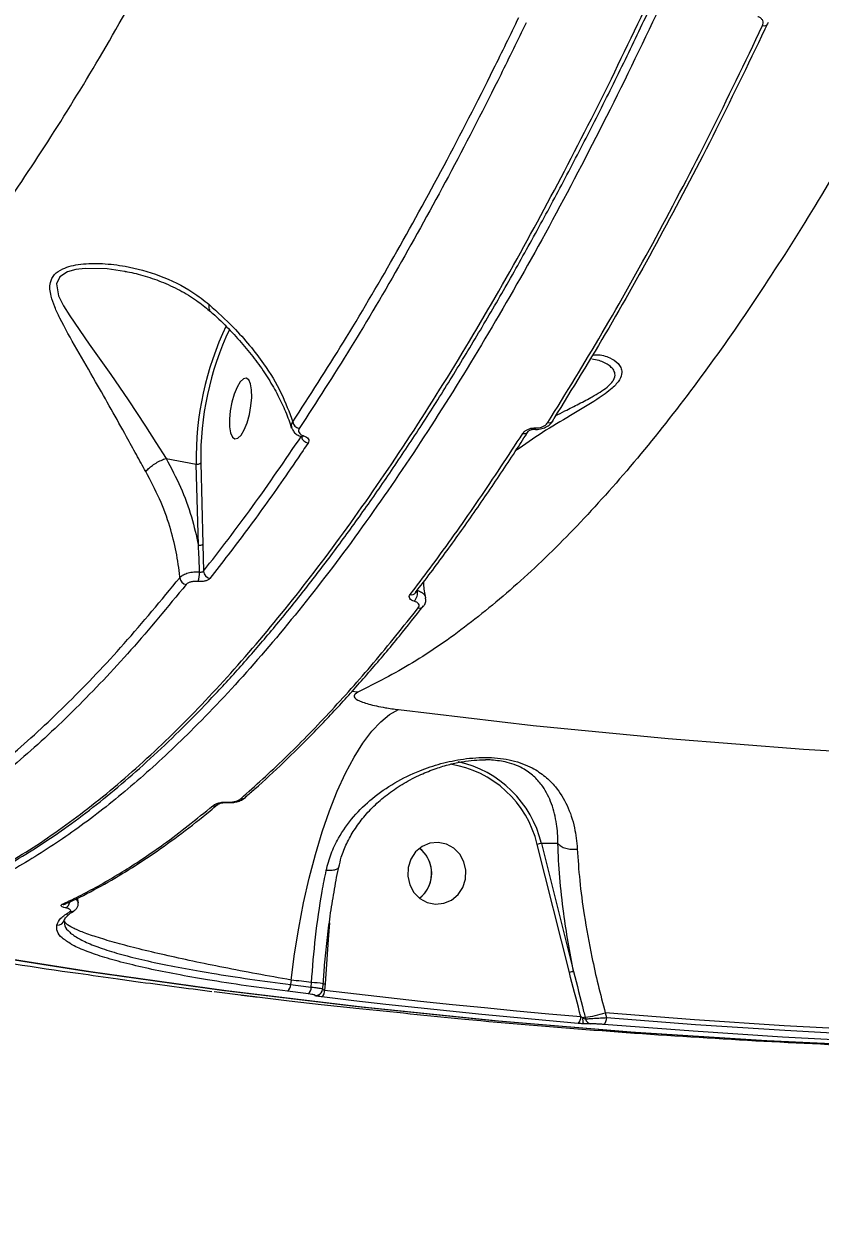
# Model space of a CAD drawing. Header units: millimetres. Extents: x -7151 to 6134, y -5040 to 5562.
# Drawn here: x -2288.5 to -2172.6, y -1551.8 to -1377.5 of the extents above; entities that cross this region are included whole.
import ezdxf

# ---------------------------------------------------------------- set-up
doc = ezdxf.new("R2010")
doc.units = ezdxf.units.MM
for name, color, linetype in [('DIKOM_ОБЪЕКТ', 7, 'Continuous'), ('DIKOM_РАЗМЕР_ЗОНА', 7, 'Continuous'), ('DIKOM_РАЗМЕР_ОБЪЕКТА', 7, 'Continuous')]:
    doc.layers.add(name, color=color, linetype=linetype)
doc.styles.add('style1', font='arial.ttf', dxfattribs={"width": 0.8})
doc.dimstyles.new('1-50', dxfattribs={"dimtxt": 300, "dimasz": 200, "dimexe": 100, "dimexo": 0, "dimgap": 100, "dimtad": 1, "dimtxsty": 'style1', "dimcen": 200, "dimclrd": 7, "dimclre": 7, "dimclrt": 7, "dimadec": 1, "dimazin": 2, "dimtfac": 1, "dimtmove": 0, "dimatfit": 2, "dimfxl": 0, "dimlwd": 25, "dimlwe": 18, "dimarcsym": 0})

# ---------------------------------------------------------------- blocks, each defined once
blk = doc.blocks.new('*D0')
at = {"layer": 'Defpoints', "color": 0, "transparency": 16777216}
for p in [(4133.55, 168.74), (-4567.47, -1241.13), (4133.55, -4153.12)]:
    blk.add_point(p, dxfattribs=at)
at = {"layer": 'DIKOM_РАЗМЕР_ОБЪЕКТА', "color": 7, "lineweight": 18, "transparency": 16777216}
for p, q in [((4133.55, 168.74), (4133.55, -4253.12)), ((-4567.47, -1241.13), (-4567.47, -4253.12))]:
    blk.add_line(p, q, dxfattribs=at)
at = {"layer": 'DIKOM_РАЗМЕР_ОБЪЕКТА', "color": 7, "lineweight": 25, "transparency": 16777216}
blk.add_line((-4367.47, -4153.12), (3933.55, -4153.12), dxfattribs=at)
at = {"layer": 'DIKOM_РАЗМЕР_ОБЪЕКТА', "color": 7, "transparency": 16777216}
for points in [[(-4367.47, -4119.79), (-4367.47, -4186.45), (-4567.47, -4153.12)], [(3933.55, -4119.79), (3933.55, -4186.45), (4133.55, -4153.12)]]:
    blk.add_solid(points, dxfattribs=at)
at = {"layer": 'DIKOM_РАЗМЕР_ОБЪЕКТА', "color": 7, "transparency": 16777216, "insert": (150.61, -3899.95), "char_height": 300, "attachment_point": 5, "style": 'style1'}
blk.add_mtext('8700', dxfattribs=at)
blk = doc.blocks.new('*D3')
at = {"layer": 'Defpoints', "color": 0, "transparency": 16777216}
for p in [(6133.55, 253.24), (-5802.46, -2467.19), (6133.55, -4939.78)]:
    blk.add_point(p, dxfattribs=at)
at = {"layer": 'DIKOM_РАЗМЕР_ЗОНА', "color": 7, "lineweight": 18, "transparency": 16777216}
for p, q in [((6133.55, 253.24), (6133.55, -5039.78)), ((-5802.46, -2467.19), (-5802.46, -5039.78))]:
    blk.add_line(p, q, dxfattribs=at)
at = {"layer": 'DIKOM_РАЗМЕР_ЗОНА', "color": 7, "lineweight": 25, "transparency": 16777216}
blk.add_line((-5602.46, -4939.78), (5933.55, -4939.78), dxfattribs=at)
at = {"layer": 'DIKOM_РАЗМЕР_ЗОНА', "color": 7, "transparency": 16777216}
for points in [[(-5602.46, -4906.44), (-5602.46, -4973.11), (-5802.46, -4939.78)], [(5933.55, -4906.44), (5933.55, -4973.11), (6133.55, -4939.78)]]:
    blk.add_solid(points, dxfattribs=at)
at = {"layer": 'DIKOM_РАЗМЕР_ЗОНА', "color": 7, "transparency": 16777216, "insert": (186.61, -4686.61), "char_height": 300, "attachment_point": 5, "style": 'style1'}
blk.add_mtext('11950', dxfattribs=at)

msp = doc.modelspace()

# ---------------------------------------------------------------- linework, layer by layer
at = {"layer": 'DIKOM_ОБЪЕКТ', "color": 7, "linetype": 'Continuous', "lineweight": 15}
for p, q in [((-2273.592, -1413.517), (-2273.882, -1413.474)), ((-2267.815, -1440.665), (-2263.425, -1441.487)), ((-2263.109, -1453.285), (-2263.425, -1441.487)), ((-2262.777, -1441.323), (-2262.462, -1453.122)), ((-2262.462, -1453.122), (-2262.369, -1457.084)), ((-2231.513, -1460.202), (-2231.524, -1460.216)), ((-2230.315, -1462.124), (-2230.342, -1462.162)), ((-2239.916, -1474.684), (-2240.847, -1474.568)), ((-2221.304, -1484.539), (-2221.495, -1484.552)), ((-2256.208, -1489.956), (-2256.251, -1489.996)), ((-2259.083, -1490.73), (-2258.977, -1490.738)), ((-2258.974, -1490.729), (-2258.755, -1490.739)), ((-2209.117, -1515.462), (-2213.803, -1496.823)), ((-2210.793, -1496.695), (-2213.184, -1496.695)), ((-2213.184, -1496.695), (-2208.498, -1515.333)), ((-2282.628, -1507.746), (-2282.617, -1507.862)), ((-2281.152, -1506.443), (-2281.195, -1506.471)), ((-2244.056, -1508.238), (-2244.214, -1510.645)), ((-2244.214, -1510.645), (-2244.679, -1517.134)), ((-2249.601, -1516.562), (-2249.71, -1517.213)), ((-2260.833, -1518.241), (-2256.999, -1518.695)), ((-2246.705, -1517.588), (-2246.661, -1516.93)), ((-2245.026, -1517.857), (-2244.976, -1517.093)), ((-2244.679, -1517.134), (-2244.737, -1518.023)), ((-2203.89, -1521.353), (-2203.72, -1522.029)), ((-2206.818, -1521.986), (-2206.762, -1522.208))]:
    msp.add_line(p, q, dxfattribs=at)
at = {"layer": 'DIKOM_ОБЪЕКТ', "color": 7, "linetype": 'Continuous', "lineweight": 15, "flags": 128}
for points in [[(-2273.882, -1413.474), (-2276.385, -1413.099), (-2279.606, -1413.043), (-2280.954, -1413.203), (-2282.172, -1413.534), (-2283.287, -1414.229), (-2283.768, -1415.245), (-2283.456, -1416.998), (-2282.754, -1418.444), (-2281.847, -1419.924), (-2278.994, -1424.055), (-2275.843, -1428.472), (-2273.323, -1432.15), (-2270.818, -1435.954), (-2269.3, -1438.328), (-2267.823, -1440.664), (-2267.822, -1440.665), (-2267.822, -1440.665)], [(-2255.777, -1429.227), (-2256.14, -1428.969), (-2256.57, -1429.069), (-2257.032, -1429.519), (-2257.491, -1430.283), (-2257.906, -1431.299), (-2258.247, -1432.484), (-2258.484, -1433.743), (-2258.599, -1434.973), (-2258.582, -1436.075), (-2258.434, -1436.96), (-2258.169, -1437.555), (-2257.806, -1437.813), (-2257.376, -1437.713), (-2256.913, -1437.263), (-2256.455, -1436.499), (-2256.039, -1435.484), (-2255.699, -1434.299), (-2255.462, -1433.04), (-2255.347, -1431.81), (-2255.364, -1430.708), (-2255.511, -1429.823), (-2255.777, -1429.227)], [(-2214.18, -1436.424), (-2214.174, -1436.424), (-2214.149, -1436.414), (-2214.122, -1436.39), (-2214.096, -1436.351), (-2214.07, -1436.3), (-2214.045, -1436.235)], [(-2249.601, -1516.562), (-2249.114, -1512.774), (-2248.513, -1509.02), (-2247.804, -1505.335), (-2246.993, -1501.752), (-2246.088, -1498.305), (-2245.097, -1495.023), (-2244.028, -1491.939), (-2242.893, -1489.078), (-2241.7, -1486.469), (-2240.462, -1484.133), (-2239.189, -1482.094), (-2237.892, -1480.368), (-2236.584, -1478.973), (-2235.277, -1477.92), (-2233.983, -1477.22)], [(-2233.983, -1477.22), (-2214.37, -1479.51), (-2194.721, -1481.429), (-2175.044, -1482.977), (-2155.343, -1484.154), (-2135.625, -1484.959), (-2115.897, -1485.392), (-2096.165, -1485.453), (-2076.435, -1485.141), (-2056.714, -1484.457)], [(-2258.975, -1490.737), (-2258.975, -1490.737), (-2258.962, -1490.733), (-2258.949, -1490.723), (-2258.935, -1490.705), (-2258.921, -1490.68)], [(-2232.647, -1501.455), (-2232.362, -1502.7), (-2231.756, -1503.809), (-2230.879, -1504.693), (-2229.802, -1505.28), (-2228.611, -1505.522), (-2227.405, -1505.4), (-2226.28, -1504.924), (-2225.328, -1504.132), (-2224.625, -1503.089), (-2224.229, -1501.878), (-2224.171, -1500.599), (-2224.457, -1499.354), (-2225.063, -1498.245), (-2225.94, -1497.361), (-2227.017, -1496.774), (-2228.207, -1496.532), (-2229.414, -1496.654), (-2230.538, -1497.13), (-2231.491, -1497.922), (-2232.194, -1498.965), (-2232.59, -1500.176), (-2232.647, -1501.455)], [(-2119.637, -1527.1), (-2120.633, -1527.1), (-2140.551, -1526.908), (-2160.464, -1526.35), (-2180.364, -1525.425), (-2200.246, -1524.135), (-2220.104, -1522.479), (-2239.932, -1520.458), (-2259.723, -1518.073), (-2279.472, -1515.325), (-2299.173, -1512.213), (-2318.82, -1508.74)], [(-2318.17, -1508.74), (-2298.523, -1512.213), (-2278.823, -1515.325), (-2259.074, -1518.073), (-2239.282, -1520.458), (-2219.455, -1522.479), (-2199.597, -1524.135), (-2179.715, -1525.425), (-2159.814, -1526.35), (-2139.902, -1526.908), (-2119.983, -1527.1), (-2111.471, -1527.071)], [(-2246.661, -1516.93), (-2247.029, -1516.884), (-2247.396, -1516.839), (-2247.764, -1516.793), (-2248.131, -1516.747), (-2248.499, -1516.701), (-2248.866, -1516.655), (-2249.234, -1516.609), (-2249.601, -1516.562)], [(-2247.125, -1518.581), (-2247.501, -1518.534), (-2247.877, -1518.488), (-2248.253, -1518.441), (-2248.629, -1518.394), (-2249.005, -1518.347), (-2249.381, -1518.3), (-2249.757, -1518.253), (-2250.133, -1518.205)], [(-2249.71, -1517.213), (-2249.334, -1517.26), (-2248.959, -1517.308), (-2248.583, -1517.355), (-2248.208, -1517.402), (-2247.832, -1517.449), (-2247.456, -1517.495), (-2247.08, -1517.542), (-2246.705, -1517.588)], [(-2244.976, -1517.093), (-2244.976, -1517.092), (-2244.977, -1517.091)], [(-2244.737, -1518.023), (-2240.085, -1518.575), (-2235.43, -1519.107), (-2230.773, -1519.619), (-2226.115, -1520.11), (-2221.455, -1520.582), (-2216.793, -1521.033), (-2212.129, -1521.464), (-2207.464, -1521.875)], [(-2254.569, -1519.017), (-2249.913, -1519.57), (-2245.255, -1520.102), (-2240.594, -1520.614), (-2240.183, -1520.659)], [(-2207.853, -1522.872), (-2212.522, -1522.46), (-2217.19, -1522.029), (-2221.856, -1521.577), (-2226.52, -1521.105), (-2231.182, -1520.613), (-2235.842, -1520.101), (-2240.501, -1519.568), (-2245.157, -1519.016)], [(-2099.646, -1525.001), (-2112.688, -1525.095), (-2125.73, -1525.032), (-2138.77, -1524.812), (-2151.807, -1524.434), (-2164.839, -1523.9), (-2177.865, -1523.208), (-2190.882, -1522.359), (-2203.89, -1521.353)], [(-2099.988, -1526.66), (-2113.014, -1526.754), (-2126.04, -1526.691), (-2139.064, -1526.472), (-2152.085, -1526.095), (-2165.102, -1525.563), (-2178.112, -1524.873), (-2191.113, -1524.027), (-2204.104, -1523.025)], [(-2203.72, -1522.029), (-2190.739, -1523.03), (-2177.748, -1523.876), (-2164.749, -1524.564), (-2151.743, -1525.097), (-2138.733, -1525.473), (-2125.72, -1525.692), (-2112.704, -1525.755), (-2099.689, -1525.661)]]:
    msp.add_lwpolyline(points, dxfattribs=at)
at = {"layer": 'DIKOM_ОБЪЕКТ', "color": 7, "linetype": 'Continuous', "lineweight": 15}
for centre, radius, start, end in [((-2180.777, -1377.048), 0.684, 251.48107, 323.63559), ((-2218.97, -1440.591), 44.464, 154.38861, 181.15371), ((-2219.062, -1440.582), 43.722, 154.69806, 180.97109), ((-2248.222, -1435.136), 1.19, 190.73538, 259.92236), ((-2212.063, -1434.736), 0.74, 255.13177, 322.65198), ((-2211.963, -1434.873), 0.58, 327.41557, 1.56412), ((-2248.065, -1437.186), 0.323, 261.34486, 326.0136), ((-2246.949, -1437.268), 1.189, 191.76991, 259.98353), ((-2215.709, -1436.332), 0.733, 254.83245, 325.50269), ((-2263.252, -1440.808), 0.7, 255.66555, 312.64507), ((-2262.936, -1452.606), 0.7, 255.71534, 312.6153), ((-2266.968, -1457.256), 4.024, 340.82653, 0.92375), ((-2261.231, -1457.007), 1.14, 183.8977, 259.41811), ((-2264.684, -1457.896), 1.146, 186.15362, 259.10429), ((-2232.121, -1459.734), 0.767, 256.40359, 321.07684), ((-2232.942, -1460.226), 1.731, 315.36834, 12.41399), ((-2230.934, -1461.662), 0.774, 256.8186, 319.84311), ((-2228.798, -1500.396), 15.415, 13.40341, 81.2869), ((-2228.71, -1500.423), 15.968, 13.50334, 77.7039), ((-2256.789, -1489.36), 0.834, 259.00114, 310.24778), ((-2260.831, -1490.376), 0.834, 258.87199, 310.11949), ((-2233.733, -1500.979), 4.558, 4.77168, 51.89279), ((-2233.794, -1501.028), 4.635, 308.3499, 51.67264), ((-2212.796, -1500.127), 3.454, 96.45543, 106.96488), ((-2233.762, -1501.054), 4.595, 308.24345, 5.67623), ((-2282.795, -1504.685), 0.874, 259.82348, 295.3421), ((-2282.939, -1505.1), 1.095, 297.82511, 354.2532), ((-2283.602, -1507.578), 0.989, 263.03053, 350.22842), ((-2281.667, -1505.687), 0.915, 260.87246, 301.06593), ((-2208.112, -1518.749), 3.437, 96.44056, 107.00089), ((-2250.923, -1517.282), 1.215, 310.55843, 3.26557), ((-2247.915, -1517.661), 1.213, 310.68274, 3.436), ((-2247.761, -1537.217), 20.317, 82.1231, 86.89596), ((-2246.043, -1517.824), 0.985, 290.00418, 356.9426), ((-2245.933, -1518.102), 1.199, 310.3689, 3.81134), ((-2244.175, -1509.585), 7.566, 263.91255, 266.18154), ((-2246.035, -1517.835), 0.972, 263.76537, 289.78748), ((-2209.65, -1501.799), 20.384, 277.98597, 286.41436), ((-2208.626, -1521.995), 1.169, 311.43604, 5.89099), ((-2205.399, -1522.322), 1.789, 171.30207, 199.72605), ((-2206.446, -1524.93), 2.967, 97.20758, 104.07892), ((-2205.847, -1522.028), 0.933, 191.16136, 261.95042), ((-2204.888, -1522.15), 1.175, 311.84307, 5.91291)]:
    msp.add_arc(centre, radius, start, end, dxfattribs=at)
for points, knots in [([(-2096.79, -889.227), (-2096.723, -893.158), (-2096.542, -903.75), (-2096.636, -921.509), (-2097.187, -942.573), (-2098.221, -964.321), (-2099.744, -986.695), (-2101.767, -1009.634), (-2104.245, -1032.632), (-2107.158, -1055.608), (-2110.478, -1078.484), (-2114.258, -1101.634), (-2118.507, -1124.986), (-2123.22, -1148.464), (-2128.292, -1171.549), (-2133.7, -1194.173), (-2139.409, -1216.276), (-2145.512, -1238.219), (-2152.007, -1259.916), (-2158.877, -1281.286), (-2165.974, -1301.856), (-2173.265, -1321.577), (-2180.72, -1340.414), (-2188.458, -1358.676), (-2196.466, -1376.273), (-2204.72, -1393.125), (-2213.039, -1408.861), (-2221.394, -1423.455), (-2229.754, -1436.904), (-2238.255, -1449.426), (-2246.872, -1460.937), (-2255.58, -1471.372), (-2263.82, -1480.113), (-2271.572, -1487.34), (-2278.833, -1493.242), (-2286.05, -1498.236), (-2293.202, -1502.294), (-2300.213, -1505.377), (-2307.05, -1507.473), (-2313.016, -1508.551), (-2316.679, -1508.685), (-2318.17, -1508.74)], [0, 0, 0, 0, 0.01565217, 0.04216806, 0.06870435, 0.09522024, 0.12250627, 0.14981457, 0.17710062, 0.20361654, 0.23015279, 0.25666864, 0.28395479, 0.31126307, 0.33854909, 0.36506487, 0.39160131, 0.41811719, 0.44540319, 0.47271148, 0.49999753, 0.52651345, 0.55304979, 0.57956557, 0.60685168, 0.6341599, 0.66144592, 0.68796165, 0.71449805, 0.74101389, 0.76829977, 0.7956082, 0.82289433, 0.84597227, 0.86907741, 0.89218251, 0.91550656, 0.93883046, 0.96156383, 0.98434875, 1, 1, 1, 1]), ([(-2056.456, -968.823), (-2056.8, -974.624), (-2057.488, -986.232), (-2058.928, -1004.014), (-2060.664, -1022.011), (-2062.749, -1040.451), (-2065.19, -1059.3), (-2067.998, -1078.523), (-2071.129, -1097.811), (-2074.693, -1117.752), (-2078.728, -1138.314), (-2083.265, -1159.441), (-2088.157, -1180.426), (-2093.384, -1201.167), (-2098.921, -1221.569), (-2104.749, -1241.541), (-2110.863, -1261.043), (-2117.247, -1280.051), (-2123.887, -1298.533), (-2130.751, -1316.402), (-2137.807, -1333.574), (-2145.032, -1349.975), (-2152.415, -1365.564), (-2159.941, -1380.331), (-2167.592, -1394.252), (-2175.331, -1407.261), (-2183.125, -1419.298), (-2191.094, -1430.517), (-2199.222, -1440.815), (-2207.485, -1450.118), (-2215.72, -1458.219), (-2223.892, -1465.041), (-2231.988, -1470.689), (-2237.274, -1473.352), (-2239.916, -1474.684)], [0, 0, 0, 0, 0.0277667, 0.0555662, 0.083366, 0.1111324, 0.1400374, 0.1689802, 0.1979227, 0.2268277, 0.2586375, 0.2905482, 0.3225101, 0.3544719, 0.386382, 0.4181913, 0.4498954, 0.4817001, 0.5135556, 0.545411, 0.5772152, 0.6089191, 0.6405475, 0.672276, 0.7040551, 0.7358344, 0.7675626, 0.7991909, 0.832594, 0.8660266, 0.8994295, 0.9329432, 0.9664865, 1, 1, 1, 1]), ([(-2311.128, -1507.362), (-2310.566, -1507.283), (-2307.434, -1506.847), (-2301.552, -1504.809), (-2293.426, -1501.164), (-2285.072, -1496.076), (-2276.531, -1489.669), (-2267.988, -1482.045), (-2259.474, -1473.272), (-2251.015, -1463.423), (-2242.475, -1452.34), (-2233.879, -1440.007), (-2225.258, -1426.439), (-2216.901, -1412.103), (-2208.827, -1397.116), (-2201.053, -1381.597), (-2193.352, -1365.117), (-2185.753, -1347.689), (-2178.282, -1329.349), (-2171.007, -1310.24), (-2163.951, -1290.406), (-2157.138, -1269.907), (-2150.55, -1248.669), (-2144.22, -1226.733), (-2138.175, -1204.162), (-2132.55, -1181.452), (-2127.355, -1158.685), (-2122.587, -1135.941), (-2118.172, -1112.849), (-2114.136, -1089.476), (-2110.513, -1065.903), (-2107.537, -1044.03), (-2105.94, -1030.115), (-2105.233, -1023.961)], [0, 0, 0, 0, 0.00722693, 0.04030753, 0.07336253, 0.10737716, 0.14141993, 0.17543507, 0.20848991, 0.24157019, 0.27462496, 0.30864003, 0.34268287, 0.37669758, 0.40856269, 0.44044991, 0.47231458, 0.50503622, 0.53778258, 0.57050426, 0.60355925, 0.63663937, 0.66969462, 0.7037095, 0.73775229, 0.77176746, 0.80482227, 0.83790277, 0.87095767, 0.90497265, 0.93901556, 0.97303055, 1, 1, 1, 1]), ([(-2374.262, -1459.017), (-2372.09, -1459.427), (-2367.651, -1460.265), (-2360.678, -1460.02), (-2353.44, -1458.641), (-2346.104, -1456.048), (-2338.705, -1452.308), (-2331.269, -1447.475), (-2323.677, -1441.471), (-2315.948, -1434.268), (-2308.107, -1425.861), (-2300.325, -1416.433), (-2292.626, -1406.041), (-2285.037, -1394.759), (-2277.433, -1382.406), (-2269.843, -1368.981), (-2262.294, -1354.505), (-2254.948, -1339.288), (-2247.828, -1323.397), (-2240.946, -1306.914), (-2234.199, -1289.58), (-2227.614, -1271.421), (-2221.22, -1252.479), (-2215.153, -1233.155), (-2209.428, -1213.522), (-2204.05, -1193.658), (-2198.939, -1173.257), (-2194.123, -1152.37), (-2189.627, -1131.058), (-2185.843, -1111.274), (-2182.658, -1093.109), (-2180.933, -1082.112), (-2180.07, -1076.608)], [0, 0, 0, 0, 0.0328056, 0.0670408, 0.1013041, 0.1355393, 0.1688093, 0.2021053, 0.2353751, 0.2696108, 0.3038743, 0.3381097, 0.3714043, 0.4047238, 0.4380183, 0.4722773, 0.5065637, 0.5408223, 0.5741714, 0.6075461, 0.640895, 0.6752083, 0.7095493, 0.7438629, 0.7772951, 0.8107531, 0.8441855, 0.8785823, 0.9130067, 0.9474034, 0.973677, 1, 1, 1, 1]), ([(-2310.806, -1507.446), (-2310.422, -1507.381), (-2308.744, -1507.095), (-2305.732, -1506.275), (-2301.78, -1504.982), (-2297.795, -1503.358), (-2293.783, -1501.434), (-2289.741, -1499.201), (-2285.669, -1496.661), (-2281.567, -1493.813), (-2277.433, -1490.656), (-2273.266, -1487.188), (-2269.066, -1483.411), (-2264.844, -1479.333), (-2260.618, -1474.972), (-2256.402, -1470.342), (-2252.203, -1465.451), (-2248.016, -1460.295), (-2243.841, -1454.875), (-2239.677, -1449.188), (-2235.52, -1443.234), (-2231.372, -1437.011), (-2227.229, -1430.518), (-2223.092, -1423.751), (-2218.958, -1416.708), (-2214.835, -1409.403), (-2210.742, -1401.866), (-2206.693, -1394.124), (-2202.695, -1386.189), (-2198.742, -1378.055), (-2194.834, -1369.721), (-2190.973, -1361.186), (-2187.155, -1352.454), (-2183.386, -1343.514), (-2180.185, -1335.702), (-2178.262, -1330.801), (-2177.56, -1329.012)], [0, 0, 0, 0, 0.0090018, 0.0393315, 0.0695906, 0.0998106, 0.1300198, 0.1602456, 0.1905079, 0.2208323, 0.2512487, 0.2817852, 0.3124737, 0.3433026, 0.3740768, 0.4046649, 0.4351222, 0.4654836, 0.4957826, 0.5260536, 0.5563317, 0.5866406, 0.6170133, 0.6474852, 0.6780896, 0.708853, 0.7396109, 0.7701555, 0.8006008, 0.8309715, 0.8612923, 0.8915877, 0.9218831, 0.9521974, 0.982553, 1, 1, 1, 1]), ([(-2249.391, -1435.358), (-2246.925, -1431.547), (-2241.993, -1423.924), (-2234.642, -1411.435), (-2227.344, -1398.177), (-2221.284, -1386.417), (-2217.687, -1379.013), (-2216.465, -1376.498)], [0, 0, 0, 0, 0.2203114, 0.4406214, 0.6630833, 0.8855468, 1, 1, 1, 1]), ([(-2180.995, -1377.697), (-2180.952, -1377.571), (-2180.868, -1377.319), (-2180.956, -1376.948), (-2181.195, -1376.634), (-2181.472, -1376.468), (-2181.646, -1376.408), (-2181.676, -1376.398)], [0, 0, 0, 0, 0.2377575, 0.4755247, 0.7135248, 0.9515749, 1, 1, 1, 1]), ([(-2215.428, -1377.311), (-2216.653, -1379.832), (-2220.235, -1387.206), (-2226.262, -1398.906), (-2233.551, -1412.162), (-2240.942, -1424.733), (-2245.934, -1432.45), (-2248.43, -1436.308)], [0, 0, 0, 0, 0.1144542, 0.3347648, 0.5550755, 0.7775382, 1, 1, 1, 1]), ([(-2212.253, -1435.452), (-2209.608, -1431.17), (-2204.318, -1422.607), (-2196.455, -1408.546), (-2188.655, -1393.682), (-2183.548, -1383.025), (-2180.995, -1377.697)], [0, 0, 0, 0, 0.2485932, 0.4971898, 0.7485932, 1, 1, 1, 1]), ([(-2180.194, -1377.236), (-2182.713, -1382.494), (-2187.752, -1393.009), (-2195.505, -1407.797), (-2203.377, -1421.894), (-2208.715, -1430.536), (-2211.383, -1434.857)], [0, 0, 0, 0, 0.2485963, 0.4971909, 0.748594, 1, 1, 1, 1]), ([(-2270.768, -1442.58), (-2271.222, -1441.765), (-2272.141, -1440.118), (-2273.824, -1437.059), (-2275.824, -1433.462), (-2278.282, -1429.145), (-2280.879, -1424.674), (-2282.887, -1421.13), (-2284.057, -1418.615), (-2284.674, -1416.866), (-2284.843, -1415.219), (-2284.168, -1413.868), (-2282.679, -1412.869), (-2280.216, -1412.315), (-2277.064, -1412.257), (-2273.16, -1412.717), (-2268.661, -1413.962), (-2264.546, -1415.931), (-2262.324, -1417.665), (-2261.539, -1418.278)], [0, 0, 0, 0, 0.0443368, 0.089587, 0.1599545, 0.2324652, 0.3224967, 0.4152091, 0.4503611, 0.4859285, 0.532941, 0.5664237, 0.5998018, 0.653094, 0.7102657, 0.7686638, 0.8578751, 0.9497897, 1, 1, 1, 1]), ([(-2273.874, -1413.436), (-2273.839, -1413.44), (-2272.957, -1413.554), (-2271.142, -1414.042), (-2268.46, -1414.913), (-2265.838, -1416.134), (-2263.476, -1417.537), (-2262.113, -1418.665), (-2261.492, -1419.179)], [0, 0, 0, 0, 0.0078187, 0.1982133, 0.4049358, 0.6207388, 0.827143, 1, 1, 1, 1]), ([(-2261.539, -1418.278), (-2261.545, -1418.298), (-2261.605, -1418.503), (-2261.65, -1418.864), (-2261.527, -1419.054), (-2261.465, -1419.15)], [0, 0, 0, 0, 0.0517857, 0.5191981, 1, 1, 1, 1]), ([(-2261.539, -1418.278), (-2260.333, -1419.376), (-2258.208, -1421.311), (-2255.626, -1424.219), (-2253.202, -1427.392), (-2250.901, -1431.15), (-2249.898, -1433.945), (-2249.391, -1435.358)], [0, 0, 0, 0, 0.2022511, 0.3564022, 0.5119935, 0.7532499, 1, 1, 1, 1]), ([(-2261.488, -1419.174), (-2261.333, -1419.306), (-2260.344, -1420.151), (-2258.705, -1421.787), (-2256.597, -1424.072), (-2254.717, -1426.422), (-2253.064, -1428.805), (-2251.654, -1431.2), (-2250.534, -1433.571), (-2249.855, -1435.262), (-2249.635, -1436.13), (-2249.606, -1436.245)], [0, 0, 0, 0, 0.0246908, 0.1571441, 0.2912364, 0.4268706, 0.563798, 0.7016741, 0.8400886, 0.9786657, 1, 1, 1, 1]), ([(-2205.795, -1425.651), (-2205.574, -1425.623), (-2204.645, -1425.506), (-2203.306, -1425.923), (-2202.135, -1426.641), (-2201.585, -1427.429), (-2201.411, -1428.208), (-2201.713, -1429.224), (-2202.926, -1430.584), (-2205.422, -1432.336), (-2208.959, -1434.444), (-2213.046, -1436.833), (-2215.63, -1438.641), (-2216.913, -1439.538)], [0, 0, 0, 0, 0.0415344, 0.174422, 0.2811202, 0.3358003, 0.3903283, 0.4554937, 0.521224, 0.6096641, 0.7399028, 0.8708675, 1, 1, 1, 1]), ([(-2211.154, -1434.479), (-2210.688, -1434.236), (-2209.541, -1433.639), (-2207.719, -1432.734), (-2205.995, -1431.825), (-2204.615, -1431.014), (-2203.53, -1430.257), (-2202.933, -1429.655), (-2202.51, -1428.984), (-2202.398, -1428.35), (-2202.727, -1427.67), (-2203.472, -1426.98), (-2204.533, -1426.428), (-2205.493, -1426.297), (-2205.853, -1426.248)], [0, 0, 0, 0, 0.0692228, 0.1702864, 0.271149, 0.3339907, 0.3985422, 0.4748508, 0.4897273, 0.5808614, 0.6597165, 0.7409187, 0.9031883, 1, 1, 1, 1]), ([(-2249.48, -1436.213), (-2249.513, -1436.117), (-2249.608, -1435.841), (-2249.477, -1435.549), (-2249.391, -1435.358)], [0, 0, 0, 0, 0.3463078, 1, 1, 1, 1]), ([(-2249.492, -1436.295), (-2249.409, -1436.477), (-2249.241, -1436.847), (-2248.751, -1437.264), (-2248.33, -1437.419), (-2248.113, -1437.5)], [0, 0, 0, 0, 0.317425, 0.6467225, 1, 1, 1, 1]), ([(-2248.43, -1436.308), (-2248.478, -1436.409), (-2248.576, -1436.61), (-2248.493, -1436.916), (-2248.25, -1437.176), (-2247.977, -1437.311), (-2247.815, -1437.361), (-2247.797, -1437.366)], [0, 0, 0, 0, 0.248659, 0.497541, 0.7389088, 0.9703346, 1, 1, 1, 1]), ([(-2215.9, -1437.039), (-2215.846, -1436.966), (-2215.711, -1436.783), (-2215.388, -1436.539), (-2214.96, -1436.345), (-2214.503, -1436.231), (-2214.198, -1436.233), (-2214.045, -1436.235)], [0, 0, 0, 0, 0.1655363, 0.4120836, 0.6201325, 0.8097732, 1, 1, 1, 1]), ([(-2214.181, -1436.422), (-2214.175, -1436.423), (-2213.904, -1436.465), (-2213.325, -1436.398), (-2212.54, -1436.142), (-2211.882, -1435.735), (-2211.619, -1435.344), (-2211.499, -1435.165)], [0, 0, 0, 0, 0.0056781, 0.25482971, 0.50675417, 0.77479165, 1, 1, 1, 1]), ([(-2214.045, -1436.235), (-2213.896, -1436.236), (-2213.598, -1436.239), (-2213.154, -1436.128), (-2212.743, -1435.938), (-2212.435, -1435.702), (-2212.305, -1435.524), (-2212.253, -1435.452)], [0, 0, 0, 0, 0.1920456, 0.3837199, 0.5901577, 0.8340857, 1, 1, 1, 1]), ([(-2262.369, -1457.084), (-2259.991, -1454.01), (-2255.232, -1447.853), (-2250.492, -1440.914), (-2248.119, -1437.441)], [0, 0, 0, 0, 0.4994501, 1, 1, 1, 1]), ([(-2248.118, -1437.506), (-2248.096, -1437.512), (-2248.033, -1437.53), (-2247.978, -1437.562), (-2247.979, -1437.562), (-2247.98, -1437.561)], [0, 0, 0, 0, 0.2272751, 0.6578236, 1, 1, 1, 1]), ([(-2247.797, -1437.366), (-2247.643, -1437.427), (-2247.343, -1437.544), (-2247.092, -1437.825), (-2247.008, -1438.134), (-2247.107, -1438.337), (-2247.156, -1438.438)], [0, 0, 0, 0, 0.2591474, 0.5021748, 0.7511221, 1, 1, 1, 1]), ([(-2232.301, -1460.48), (-2232.059, -1460.165), (-2230.849, -1458.588), (-2227.504, -1454.123), (-2222.269, -1446.792), (-2218.025, -1440.292), (-2215.9, -1437.039)], [0, 0, 0, 0, 0.044141, 0.2207186, 0.6100159, 1, 1, 1, 1]), ([(-2231.53, -1460.188), (-2230.777, -1459.216), (-2228.623, -1456.435), (-2225.076, -1451.555), (-2220.899, -1445.56), (-2217.58, -1440.615), (-2215.66, -1437.589), (-2215.12, -1436.736)], [0, 0, 0, 0, 0.1370693, 0.3922423, 0.6467292, 0.9005061, 1, 1, 1, 1]), ([(-2215.106, -1436.753), (-2215.105, -1436.75), (-2215.102, -1436.743), (-2214.986, -1436.63), (-2214.778, -1436.52), (-2214.552, -1436.449), (-2214.356, -1436.421), (-2214.198, -1436.42), (-2214.1, -1436.432), (-2214.057, -1436.442), (-2214.046, -1436.445)], [0, 0, 0, 0, 0.1241752, 0.3581503, 0.554579, 0.701163, 0.8093214, 0.8941304, 0.9714099, 1, 1, 1, 1]), ([(-2247.156, -1438.438), (-2247.397, -1438.797), (-2248.602, -1440.59), (-2251.579, -1444.925), (-2256.1, -1451.242), (-2259.659, -1455.832), (-2261.44, -1458.128)], [0, 0, 0, 0, 0.0507702, 0.253855, 0.6267031, 1, 1, 1, 1]), ([(-2270.768, -1442.58), (-2270.751, -1442.557), (-2270.678, -1442.454), (-2270.452, -1442.197), (-2269.982, -1441.788), (-2269.293, -1441.327), (-2268.533, -1440.921), (-2268.059, -1440.751), (-2267.822, -1440.665)], [0, 0, 0, 0, 0.0350526, 0.1552478, 0.3664201, 0.5776125, 0.788771, 1, 1, 1, 1]), ([(-2267.822, -1440.665), (-2267.82, -1440.665), (-2267.818, -1440.665), (-2267.816, -1440.665), (-2267.815, -1440.665)], [0, 0, 0, 0, 0.6515298, 1, 1, 1, 1]), ([(-2267.815, -1440.665), (-2267.088, -1442.053), (-2265.625, -1444.848), (-2264.054, -1449.095), (-2263.417, -1451.918), (-2263.109, -1453.285)], [0, 0, 0, 0, 0.3372029, 0.6791322, 1, 1, 1, 1]), ([(-2265.824, -1458.019), (-2265.828, -1457.973), (-2265.931, -1456.731), (-2266.285, -1454.254), (-2267.252, -1450.464), (-2268.683, -1446.531), (-2270.07, -1443.903), (-2270.768, -1442.58)], [0, 0, 0, 0, 0.008898, 0.2417816, 0.4772809, 0.7368216, 1, 1, 1, 1]), ([(-2262.945, -1457.191), (-2262.984, -1456.064), (-2263.03, -1454.761), (-2263.099, -1453.461), (-2263.109, -1453.285)], [0, 0, 0, 0, 0.864969, 1, 1, 1, 1]), ([(-2265.824, -1458.019), (-2265.803, -1457.993), (-2265.674, -1457.834), (-2265.309, -1457.567), (-2264.615, -1457.303), (-2263.788, -1457.156), (-2263.226, -1457.179), (-2262.945, -1457.191)], [0, 0, 0, 0, 0.0479763, 0.2861921, 0.5242886, 0.7621426, 1, 1, 1, 1]), ([(-2262.945, -1457.191), (-2262.889, -1457.196), (-2262.776, -1457.208), (-2262.611, -1457.193), (-2262.472, -1457.157), (-2262.399, -1457.115), (-2262.373, -1457.089), (-2262.369, -1457.084)], [0, 0, 0, 0, 0.2369215, 0.4742787, 0.7127212, 0.9509749, 1, 1, 1, 1]), ([(-2297.849, -1489.773), (-2295.225, -1487.759), (-2289.976, -1483.731), (-2281.987, -1476.263), (-2273.931, -1467.838), (-2268.526, -1461.292), (-2265.824, -1458.019)], [0, 0, 0, 0, 0.2485971, 0.4971899, 0.748596, 1, 1, 1, 1]), ([(-2264.901, -1459.022), (-2267.579, -1462.267), (-2272.935, -1468.757), (-2280.981, -1477.189), (-2289.02, -1484.723), (-2294.34, -1488.808), (-2297, -1490.851)], [0, 0, 0, 0, 0.24859598, 0.49719105, 0.74859755, 1, 1, 1, 1]), ([(-2263.167, -1458.577), (-2263.337, -1458.566), (-2263.675, -1458.545), (-2264.173, -1458.619), (-2264.59, -1458.764), (-2264.811, -1458.915), (-2264.888, -1459.007), (-2264.901, -1459.022)], [0, 0, 0, 0, 0.2377311, 0.4755431, 0.7137381, 0.9521039, 1, 1, 1, 1]), ([(-2261.44, -1458.128), (-2261.454, -1458.144), (-2261.531, -1458.236), (-2261.751, -1458.389), (-2262.167, -1458.535), (-2262.662, -1458.61), (-2262.999, -1458.588), (-2263.167, -1458.577)], [0, 0, 0, 0, 0.0489107, 0.2871346, 0.5249893, 0.7625287, 1, 1, 1, 1]), ([(-2230.03, -1460.972), (-2230.153, -1460.291), (-2230.301, -1459.472), (-2230.297, -1458.711), (-2230.297, -1458.583)], [0, 0, 0, 0, 0.8323114, 1, 1, 1, 1]), ([(-2231.71, -1461.442), (-2231.841, -1461.395), (-2232.12, -1461.293), (-2232.372, -1461.05), (-2232.461, -1460.764), (-2232.354, -1460.575), (-2232.301, -1460.48)], [0, 0, 0, 0, 0.2213658, 0.4743864, 0.7373299, 1, 1, 1, 1]), ([(-2231.466, -1460.043), (-2231.466, -1460.063), (-2231.465, -1460.151), (-2231.5, -1460.188), (-2231.527, -1460.217)], [0, 0, 0, 0, 0.23130036, 1, 1, 1, 1]), ([(-2231.252, -1459.853), (-2231.034, -1459.942), (-2230.566, -1460.132), (-2230.142, -1460.547), (-2230.09, -1460.862), (-2230.069, -1460.988)], [0, 0, 0, 0, 0.3443981, 0.7385755, 1, 1, 1, 1]), ([(-2256.948, -1490.178), (-2254.816, -1488.266), (-2250.552, -1484.441), (-2244.099, -1477.797), (-2237.615, -1470.549), (-2233.279, -1465.127), (-2231.111, -1462.416)], [0, 0, 0, 0, 0.2490944, 0.498192, 0.7490986, 1, 1, 1, 1]), ([(-2256.248, -1489.918), (-2255.795, -1489.534), (-2253.951, -1487.968), (-2250.702, -1484.92), (-2246.5, -1480.771), (-2242.288, -1476.314), (-2238.07, -1471.57), (-2234.087, -1466.851), (-2231.512, -1463.583), (-2230.343, -1462.099)], [0, 0, 0, 0, 0.05275539, 0.21503143, 0.37742487, 0.5398927, 0.70238948, 0.86485995, 1, 1, 1, 1]), ([(-2231.111, -1462.416), (-2231.057, -1462.321), (-2230.949, -1462.13), (-2231.039, -1461.839), (-2231.295, -1461.592), (-2231.579, -1461.489), (-2231.71, -1461.442)], [0, 0, 0, 0, 0.2632483, 0.5265566, 0.7812072, 1, 1, 1, 1]), ([(-2230.354, -1462.151), (-2230.319, -1462.114), (-2230.148, -1461.93), (-2229.993, -1461.518), (-2230.031, -1461.152), (-2230.047, -1460.991)], [0, 0, 0, 0, 0.1253954, 0.61472, 1, 1, 1, 1]), ([(-2239.916, -1474.684), (-2240.173, -1474.859), (-2240.69, -1475.213), (-2240.048, -1475.832), (-2238.433, -1476.428), (-2236.264, -1476.903), (-2234.634, -1477.129), (-2233.983, -1477.22)], [0, 0, 0, 0, 0.20990837, 0.42289942, 0.63827482, 0.85536381, 1, 1, 1, 1]), ([(-2244.512, -1500.622), (-2244.296, -1499.804), (-2243.864, -1498.167), (-2242.57, -1495.496), (-2240.606, -1492.726), (-2237.82, -1490.036), (-2234.586, -1487.801), (-2231.209, -1486.153), (-2227.844, -1485.02), (-2224.482, -1484.317), (-2221.486, -1484.119), (-2219.129, -1484.293), (-2217.43, -1484.593), (-2215.882, -1485.067), (-2214.214, -1485.817), (-2212.589, -1486.916), (-2210.853, -1488.682), (-2209.362, -1491.105), (-2208.309, -1494.136), (-2208.073, -1496.441), (-2207.965, -1497.491)], [0, 0, 0, 0, 0.0450773, 0.0901812, 0.1588884, 0.2276826, 0.2984028, 0.3691147, 0.4250447, 0.4808208, 0.5408214, 0.5713795, 0.6019557, 0.6344623, 0.6670273, 0.7198456, 0.7727699, 0.852883, 0.9329849, 1, 1, 1, 1]), ([(-2242.663, -1500.14), (-2242.557, -1499.659), (-2242.294, -1498.466), (-2241.538, -1496.647), (-2240.449, -1494.682), (-2239.053, -1492.795), (-2237.372, -1491.008), (-2235.407, -1489.356), (-2233.193, -1487.883), (-2230.884, -1486.686), (-2228.644, -1485.794), (-2226.599, -1485.182), (-2224.726, -1484.784), (-2223.036, -1484.583), (-2221.898, -1484.502), (-2221.361, -1484.531), (-2221.304, -1484.534)], [0, 0, 0, 0, 0.0529317, 0.1311651, 0.2126342, 0.297764, 0.3873057, 0.4803949, 0.5768745, 0.6738852, 0.7559098, 0.8273106, 0.8904537, 0.9452911, 0.9942473, 1, 1, 1, 1]), ([(-2210.789, -1496.697), (-2210.789, -1496.696), (-2210.789, -1495.669), (-2210.938, -1493.665), (-2211.632, -1490.843), (-2212.733, -1488.644), (-2214.104, -1487.012), (-2215.403, -1486.008), (-2216.803, -1485.317), (-2218.337, -1484.802), (-2219.885, -1484.604), (-2220.974, -1484.513), (-2221.256, -1484.535), (-2221.304, -1484.539)], [0, 0, 0, 0, 0.0001045, 0.1500568, 0.3264375, 0.5073388, 0.620669, 0.7362708, 0.8028, 0.8711646, 0.9673972, 0.9944482, 1, 1, 1, 1]), ([(-2258.921, -1490.68), (-2258.785, -1490.688), (-2258.515, -1490.703), (-2258.053, -1490.653), (-2257.505, -1490.518), (-2257.143, -1490.337), (-2256.98, -1490.204), (-2256.948, -1490.178)], [0, 0, 0, 0, 0.1455745, 0.2898946, 0.5319971, 0.9097917, 1, 1, 1, 1]), ([(-2258.755, -1490.739), (-2258.643, -1490.746), (-2258.322, -1490.767), (-2257.769, -1490.69), (-2257.128, -1490.517), (-2256.607, -1490.295), (-2256.358, -1490.058), (-2256.271, -1489.975)], [0, 0, 0, 0, 0.10450232, 0.30072759, 0.54342856, 0.84034424, 1, 1, 1, 1]), ([(-2282.949, -1505.545), (-2282.718, -1505.438), (-2281.563, -1504.901), (-2278.547, -1503.394), (-2273.866, -1500.704), (-2267.711, -1496.608), (-2263.396, -1493.131), (-2260.992, -1491.194)], [0, 0, 0, 0, 0.032168, 0.1608393, 0.4183983, 0.6759551, 1, 1, 1, 1]), ([(-2282.429, -1505.456), (-2282.248, -1505.379), (-2280.724, -1504.723), (-2277.83, -1503.198), (-2273.75, -1500.86), (-2269.652, -1498.198), (-2265.536, -1495.221), (-2262.418, -1492.813), (-2260.666, -1491.302), (-2260.299, -1490.986)], [0, 0, 0, 0, 0.0249526, 0.2107448, 0.3962714, 0.5812726, 0.7658924, 0.9509818, 1, 1, 1, 1]), ([(-2260.992, -1491.194), (-2260.957, -1491.166), (-2260.783, -1491.03), (-2260.397, -1490.844), (-2259.82, -1490.707), (-2259.338, -1490.657), (-2259.06, -1490.672), (-2258.921, -1490.68)], [0, 0, 0, 0, 0.095097, 0.47191, 0.715828, 0.8571874, 1, 1, 1, 1]), ([(-2260.291, -1491.014), (-2260.276, -1491.002), (-2260.236, -1490.968), (-2259.981, -1490.848), (-2259.627, -1490.761), (-2259.329, -1490.73), (-2259.156, -1490.724), (-2259.087, -1490.73), (-2259.083, -1490.73)], [0, 0, 0, 0, 0.2007772, 0.5380063, 0.7716053, 0.9063599, 0.9953042, 1, 1, 1, 1]), ([(-2210.793, -1496.695), (-2210.792, -1496.695), (-2210.791, -1496.695), (-2210.79, -1496.696), (-2210.789, -1496.697)], [0, 0, 0, 0, 0.5690911, 1, 1, 1, 1]), ([(-2208.498, -1515.333), (-2208.774, -1513.905), (-2209.329, -1511.034), (-2210.017, -1506.44), (-2210.576, -1501.558), (-2210.72, -1498.324), (-2210.793, -1496.695)], [0, 0, 0, 0, 0.2160659, 0.4341045, 0.7147595, 1, 1, 1, 1]), ([(-2210.789, -1496.697), (-2210.649, -1496.84), (-2210.37, -1497.128), (-2209.672, -1497.418), (-2208.891, -1497.552), (-2208.303, -1497.538), (-2208.012, -1497.498), (-2207.965, -1497.491)], [0, 0, 0, 0, 0.2462475, 0.4924903, 0.7387098, 0.9579703, 1, 1, 1, 1]), ([(-2207.965, -1497.491), (-2207.866, -1499.005), (-2207.666, -1502.056), (-2206.961, -1507.343), (-2206.031, -1512.455), (-2204.963, -1517.257), (-2204.249, -1519.984), (-2203.89, -1521.353)], [0, 0, 0, 0, 0.21064758, 0.42475019, 0.67621467, 0.83740163, 1, 1, 1, 1]), ([(-2246.661, -1516.93), (-2246.487, -1514.714), (-2246.133, -1510.219), (-2245.329, -1504.759), (-2244.712, -1501.638), (-2244.512, -1500.622)], [0, 0, 0, 0, 0.3958737, 0.8032186, 1, 1, 1, 1]), ([(-2244.951, -1517.094), (-2244.889, -1516.197), (-2244.745, -1514.094), (-2244.402, -1510.798), (-2243.945, -1507.232), (-2243.384, -1503.756), (-2242.958, -1501.386), (-2242.698, -1500.226), (-2242.681, -1500.147)], [0, 0, 0, 0, 0.1539543, 0.3612355, 0.5692951, 0.7773992, 0.9848063, 1, 1, 1, 1]), ([(-2242.699, -1500.129), (-2242.742, -1500.22), (-2242.829, -1500.406), (-2243.29, -1500.584), (-2243.848, -1500.648), (-2244.282, -1500.639), (-2244.469, -1500.625), (-2244.512, -1500.622)], [0, 0, 0, 0, 0.2599105, 0.533057, 0.8062803, 0.9556299, 1, 1, 1, 1]), ([(-2282.428, -1506.068), (-2282.463, -1506.06), (-2282.618, -1506.025), (-2282.864, -1505.945), (-2283.084, -1505.818), (-2283.149, -1505.673), (-2283.017, -1505.589), (-2282.949, -1505.545)], [0, 0, 0, 0, 0.0491313, 0.2179959, 0.4267009, 0.7023102, 1, 1, 1, 1]), ([(-2281.812, -1506.59), (-2281.761, -1506.546), (-2281.66, -1506.459), (-2281.767, -1506.311), (-2282.021, -1506.174), (-2282.296, -1506.103), (-2282.428, -1506.068)], [0, 0, 0, 0, 0.29746779, 0.58903008, 0.80284699, 1, 1, 1, 1]), ([(-2281.202, -1506.454), (-2281.147, -1506.426), (-2280.979, -1506.344), (-2280.739, -1506.052), (-2280.583, -1505.664), (-2280.624, -1505.421), (-2280.64, -1505.326)], [0, 0, 0, 0, 0.1641379, 0.4937648, 0.8014603, 1, 1, 1, 1]), ([(-2281.016, -1504.78), (-2280.946, -1504.827), (-2280.698, -1504.993), (-2280.66, -1505.187), (-2280.633, -1505.326)], [0, 0, 0, 0, 0.2838929, 1, 1, 1, 1]), ([(-2280.587, -1505.331), (-2280.623, -1505.153), (-2280.674, -1504.905), (-2280.678, -1504.675), (-2280.679, -1504.61)], [0, 0, 0, 0, 0.7165769, 1, 1, 1, 1]), ([(-2283.722, -1508.56), (-2283.58, -1508.231), (-2283.294, -1507.569), (-2282.308, -1506.918), (-2281.812, -1506.59)], [0, 0, 0, 0, 0.4964932, 1, 1, 1, 1]), ([(-2249.601, -1516.562), (-2251.295, -1516.261), (-2254.683, -1515.658), (-2259.472, -1514.739), (-2263.97, -1513.822), (-2268.1, -1512.916), (-2271.817, -1512.034), (-2275.048, -1511.187), (-2277.765, -1510.386), (-2279.928, -1509.641), (-2281.487, -1508.963), (-2282.426, -1508.361), (-2282.676, -1507.991), (-2282.641, -1507.82), (-2282.637, -1507.802)], [0, 0, 0, 0, 0.08841606, 0.17682075, 0.26622944, 0.35591761, 0.4453222, 0.53561455, 0.62619413, 0.71648475, 0.807388, 0.8985875, 0.9894899, 1, 1, 1, 1]), ([(-2282.601, -1507.817), (-2282.601, -1507.814), (-2282.598, -1507.748), (-2282.489, -1507.532), (-2282.088, -1507.1), (-2281.631, -1506.725), (-2281.214, -1506.501), (-2281.137, -1506.459)], [0, 0, 0, 0, 0.0155812, 0.3192946, 0.6153844, 0.9283453, 1, 1, 1, 1]), ([(-2326.439, -1507.999), (-2323.595, -1508.528), (-2314.558, -1510.21), (-2299.281, -1512.763), (-2284.909, -1515.015), (-2276.734, -1516.108), (-2274.801, -1516.366)], [0, 0, 0, 0, 0.16586532, 0.52701332, 0.8881208, 1, 1, 1, 1]), ([(-2281.628, -1511.337), (-2282.099, -1511.039), (-2283.059, -1510.432), (-2283.765, -1509.503), (-2283.736, -1508.874), (-2283.722, -1508.56)], [0, 0, 0, 0, 0.3253544, 0.6632049, 1, 1, 1, 1]), ([(-2282.587, -1508.21), (-2282.588, -1508.367), (-2282.592, -1508.836), (-2281.925, -1509.61), (-2280.637, -1510.527), (-2278.699, -1511.426), (-2276.199, -1512.308), (-2273.16, -1513.167), (-2269.607, -1514), (-2265.607, -1514.805), (-2260.966, -1515.619), (-2255.688, -1516.435), (-2251.703, -1516.954), (-2249.71, -1517.213)], [0, 0, 0, 0, 0.0464699, 0.1391985, 0.2316255, 0.3240659, 0.4167973, 0.5092345, 0.6014285, 0.6939204, 0.7861213, 0.8930573, 1, 1, 1, 1]), ([(-2250.133, -1518.205), (-2252.167, -1517.938), (-2256.234, -1517.404), (-2261.621, -1516.566), (-2266.358, -1515.732), (-2270.44, -1514.908), (-2274.062, -1514.057), (-2277.177, -1513.182), (-2279.674, -1512.284), (-2281.151, -1511.668), (-2281.613, -1511.348), (-2281.628, -1511.337)], [0, 0, 0, 0, 0.138557, 0.2771214, 0.3966171, 0.5164847, 0.6359776, 0.7558378, 0.8760802, 0.9959361, 1, 1, 1, 1]), ([(-2274.821, -1516.394), (-2273.955, -1516.515), (-2271.199, -1516.9), (-2266.598, -1517.512), (-2262.976, -1517.976), (-2261.168, -1518.207)], [0, 0, 0, 0, 0.1866624, 0.593978, 1, 1, 1, 1]), ([(-2207.464, -1521.875), (-2207.517, -1521.667), (-2208.06, -1519.527), (-2208.616, -1517.39), (-2209.117, -1515.462)], [0, 0, 0, 0, 0.097417, 1, 1, 1, 1]), ([(-2208.498, -1515.333), (-2208.011, -1517.262), (-2207.452, -1519.478), (-2206.891, -1521.698), (-2206.818, -1521.986)], [0, 0, 0, 0, 0.8702052, 1, 1, 1, 1]), ([(-2246.705, -1517.588), (-2246.664, -1517.593), (-2246.361, -1517.624), (-2245.836, -1517.687), (-2245.311, -1517.767), (-2245.035, -1517.827), (-2245.055, -1517.848), (-2245.061, -1517.855)], [0, 0, 0, 0, 0.0421495, 0.3143238, 0.586521, 0.8583524, 1, 1, 1, 1]), ([(-2245.709, -1518.744), (-2245.675, -1518.733), (-2245.561, -1518.698), (-2245.35, -1518.556), (-2245.147, -1518.304), (-2245.028, -1518.047), (-2245.039, -1517.89), (-2245.042, -1517.854)], [0, 0, 0, 0, 0.1009764, 0.3382893, 0.6126203, 0.9119883, 1, 1, 1, 1]), ([(-2245.06, -1517.89), (-2245.062, -1517.895), (-2245.067, -1517.909), (-2245.012, -1517.941), (-2244.909, -1517.98), (-2244.805, -1518.007), (-2244.745, -1518.021), (-2244.737, -1518.023)], [0, 0, 0, 0, 0.1414861, 0.4137544, 0.6866519, 0.9583634, 1, 1, 1, 1]), ([(-2257.002, -1518.725), (-2256.91, -1518.737), (-2256.666, -1518.767), (-2256.473, -1518.79), (-2256.378, -1518.801), (-2256.365, -1518.803)], [0, 0, 0, 0, 0.34728547, 0.9130284, 1, 1, 1, 1]), ([(-2256.365, -1518.803), (-2256.352, -1518.804), (-2256.256, -1518.815), (-2256.013, -1518.844), (-2255.569, -1518.897), (-2255.062, -1518.958), (-2254.733, -1518.997), (-2254.569, -1519.017)], [0, 0, 0, 0, 0.0373617, 0.2782946, 0.5190377, 0.7595781, 1, 1, 1, 1]), ([(-2246.141, -1518.801), (-2246.129, -1518.79), (-2246.106, -1518.767), (-2246.286, -1518.713), (-2246.605, -1518.652), (-2246.919, -1518.607), (-2247.1, -1518.584), (-2247.125, -1518.581)], [0, 0, 0, 0, 0.24067997, 0.48130306, 0.72212956, 0.96292076, 1, 1, 1, 1]), ([(-2245.157, -1519.016), (-2245.181, -1519.013), (-2245.363, -1518.99), (-2245.677, -1518.946), (-2245.996, -1518.887), (-2246.176, -1518.835), (-2246.153, -1518.812), (-2246.141, -1518.801)], [0, 0, 0, 0, 0.0372459, 0.2780092, 0.5186566, 0.7592193, 1, 1, 1, 1]), ([(-2240.181, -1520.638), (-2234.905, -1521.191), (-2223.371, -1522.4), (-2205.542, -1523.885), (-2186.71, -1525.171), (-2167.861, -1526.126), (-2149.321, -1526.781), (-2137.063, -1526.954), (-2131.095, -1527.038)], [0, 0, 0, 0, 0.1455631, 0.3182396, 0.4908975, 0.6635473, 0.8361877, 1, 1, 1, 1]), ([(-2207.083, -1522.926), (-2207.158, -1522.922), (-2207.417, -1522.907), (-2207.671, -1522.886), (-2207.853, -1522.872)], [0, 0, 0, 0, 0.287615, 1, 1, 1, 1]), ([(-2207.464, -1521.875), (-2207.394, -1521.92), (-2207.298, -1521.981), (-2207.196, -1522.036), (-2207.168, -1522.052)], [0, 0, 0, 0, 0.7213588, 1, 1, 1, 1]), ([(-2207.168, -1522.052), (-2207.118, -1522.078), (-2207.014, -1522.131), (-2206.879, -1522.185), (-2206.798, -1522.206), (-2206.769, -1522.208), (-2206.762, -1522.208)], [0, 0, 0, 0, 0.3282031, 0.67907, 0.9203296, 1, 1, 1, 1]), ([(-2205.978, -1522.951), (-2206.07, -1522.954), (-2206.253, -1522.959), (-2206.656, -1522.948), (-2206.949, -1522.933), (-2207.083, -1522.926)], [0, 0, 0, 0, 0.3509997, 0.7013098, 1, 1, 1, 1]), ([(-2206.762, -1522.208), (-2206.6, -1522.198), (-2206.272, -1522.177), (-2205.492, -1522.13), (-2204.599, -1522.078), (-2204.012, -1522.045), (-2203.72, -1522.029)], [0, 0, 0, 0, 0.2425116, 0.4916542, 0.7472594, 1, 1, 1, 1]), ([(-2204.104, -1523.025), (-2204.286, -1523.011), (-2204.648, -1522.984), (-2205.198, -1522.956), (-2205.679, -1522.943), (-2205.879, -1522.949), (-2205.978, -1522.951)], [0, 0, 0, 0, 0.2567052, 0.5136196, 0.7612765, 1, 1, 1, 1])]:
    msp.add_open_spline(points, degree=3, knots=knots, dxfattribs=at)

# ---------------------------------------------------------------- dimensions: what is measured, and where the dimension line sits
at = {"layer": 'DIKOM_РАЗМЕР_ЗОНА'}
dim = msp.add_linear_dim(base=(6133.546, -4939.778), p1=(-5802.455, -2467.185), p2=(6133.546, 253.243), text='11950', dimstyle='1-50', dxfattribs=at)
dim.commit()
dim.dimension.update_dxf_attribs({"geometry": '*D3', "text_midpoint": (186.606, -4939.778), "dimtype": 160})
at = {"layer": 'DIKOM_РАЗМЕР_ОБЪЕКТА'}
dim = msp.add_linear_dim(base=(4133.546, -4153.121), p1=(-4567.472, -1241.128), p2=(4133.546, 168.743), text='8700', dimstyle='1-50', dxfattribs=at)
dim.commit()
dim.dimension.update_dxf_attribs({"geometry": '*D0', "text_midpoint": (150.606, -4153.121), "dimtype": 160})

doc.saveas('drawing.dxf')
